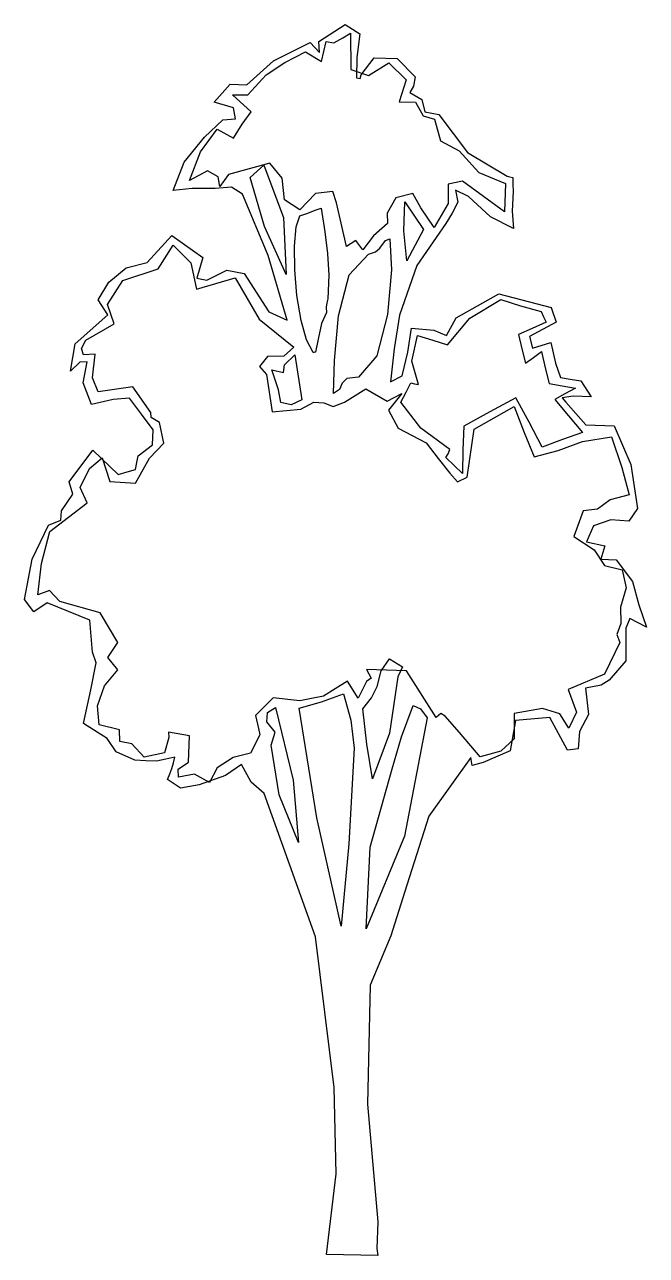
# Model space of a CAD drawing. Extents: x 5130 to 8782, y -5728 to 1499.
import ezdxf

# ---------------------------------------------------------------- set-up
doc = ezdxf.new("R2010")
doc.units = 0
doc.layers.get('0').update_dxf_attribs({"linetype": 'CONTINUOUS'})

msp = doc.modelspace()

# ---------------------------------------------------------------- linework, layer by layer
at = {"color": 0}
for points in [[(7205.4, -5727.8), (6903, -5722.5), (6960.7, -5248.1), (6947.9, -4741.7), (6839.9, -3857), (6536.6, -3015.2), (6460.6, -2949), (6403.8, -2846.2), (6310.1, -2909.4), (6154.8, -2965.3), (6046.4, -2985), (5970.1, -2934.3), (5983, -2900.6), (5995.9, -2869.9), (6005.8, -2836.1), (6012.5, -2802.3), (5959.9, -2813.7), (5904.1, -2825.1), (5842.4, -2824), (5777.6, -2819.8), (5667.3, -2771.6), (5616.2, -2693.5), (5475.8, -2604.6), (5519.4, -2407.8), (5549.9, -2247.9), (5529.4, -2185.8), (5514.2, -1997.2), (5262.8, -1897.1), (5184.7, -1948.3), (5130.4, -1876.3), (5174.7, -1639.4), (5270.8, -1440.4), (5342.3, -1410.8), (5346.3, -1355.3), (5412.9, -1257.7), (5392.5, -1186.4), (5531.6, -1000.5), (5680.4, -1142), (5733.1, -1127.5), (5782.7, -1112.9), (5789.6, -1072.9), (5796.5, -1032.9), (5880.9, -969.5), (5885.6, -880.1), (5816.2, -789.4), (5746.8, -695.6), (5651, -703.2), (5523.9, -731.8), (5473.7, -604.4), (5497.4, -481.3), (5454.2, -483.6), (5400.8, -535.2), (5428.3, -375.2), (5619.5, -205.6), (5562.4, -118.2), (5626, -14.4), (5726.2, 70.3), (5850.2, 102.1), (5995, 260.1), (6177.9, 130.3), (6141.9, 10.6), (6200.3, -2.8), (6318.6, 56.9), (6420.1, 36.6), (6564.4, -188.2), (6671.6, -236.3), (6560.9, 142.2), (6409.8, 502.9), (6345.7, 544.1), (6249.8, 536.5), (6114, 535.8), (6002.7, 525.4), (6067.3, 691), (6187.2, 837), (6293.9, 940.1), (6368.1, 945), (6356.9, 1010), (6243.2, 1042.9), (6337.7, 1149.3), (6436.4, 1144.5), (6593.2, 1286.8), (6808.1, 1394.2), (6862.6, 1334.6), (6857.6, 1399.5), (7013.6, 1498.6), (7099.1, 1444.7), (7081.3, 1306.1), (7079.2, 1185.7), (7100.7, 1182.3), (7107.3, 1203.7), (7183.1, 1304.3), (7318.8, 1298.8), (7425, 1192), (7414.8, 1136.6), (7392.5, 1100), (7462.8, 1058.6), (7480.1, 987.3), (7563.1, 970.5), (7732.1, 748.3), (7964.3, 608.5), (7979.6, 605.1), (7998.1, 601.7), (7997.4, 561.6), (7999.7, 518.3), (7994.6, 404.2), (8002.1, 302.2), (7867.5, 369.4), (7736.8, 489), (7660.3, 527.3), (7674.5, 456.1), (7642.5, 391.8), (7604.4, 330.8), (7433.4, 83.7), (7332.7, -207.8), (7301.4, -404.8), (7279.5, -598.9), (7348.1, -563), (7381.3, -424.7), (7402.3, -283.1), (7534.9, -294.6), (7608.4, -326.8), (7665.8, -222.8), (7915.2, -82.1), (8222.5, -161.6), (8251.8, -248.5), (8096, -332.2), (8113.3, -400.4), (8221.9, -368.4), (8247.6, -489.2), (8277, -573), (8335.5, -583.3), (8397, -593.7), (8457.1, -687.3), (8352.3, -682.4), (8287.2, -693.6), (8308.4, -718.7), (8426.5, -850.4), (8593.1, -856.4), (8691, -1083.4), (8729.7, -1343.4), (8679, -1416.6), (8574.2, -1408.6), (8471.7, -1443.8), (8429.9, -1538.8), (8537.5, -1562.3), (8514.6, -1639), (8604, -1643.7), (8700.6, -1771.9), (8738.3, -1908.4), (8782.3, -2038.8), (8684.5, -1987.7), (8661.8, -2046), (8661.6, -2237.4), (8563.9, -2349.9), (8517.1, -2379.9), (8424.2, -2396.8), (8443.1, -2551.5), (8388.9, -2652.4), (8380.9, -2754.1), (8319, -2762.3), (8214.4, -2569.1), (8013.4, -2587.2), (7982.5, -2765.7), (7823.9, -2833.9), (7758.8, -2851.3), (7750.3, -2804.9), (7503.6, -3149.4), (7376.1, -3554.6), (7281.4, -3852.4), (7159.1, -4140.4), (7143.7, -4840.8), (7205.8, -5530.2), (7200, -5687.6), (7205.4, -5727.8)], [(7117.1, 175.7), (7074.9, 232), (7021.8, 195.9), (6961.4, 453.1), (6941, 518.3), (6838.9, 507.7), (6747.7, 410.5), (6656.1, 470.8), (6642.9, 597.6), (6570.4, 685.3), (6328.4, 618.5), (6277.8, 548.4), (6266.5, 604.2), (6205.3, 639.2), (6099.4, 582.4), (6164.1, 751), (6262.1, 885.1), (6356.8, 831), (6407.7, 913.5), (6461.4, 986.6), (6352.1, 1087.3), (6441.5, 1085.7), (6548.6, 1204.2), (6657.9, 1276.4), (6779.3, 1339.1), (6874, 1281.9), (6900.8, 1398.7), (6946.9, 1391.7), (6999.9, 1421.7), (7043.6, 1448.7), (7046.1, 1235.7), (7150.4, 1199.9), (7269, 1275), (7372.2, 1174.4), (7329.8, 1045.5), (7425.5, 1043.9), (7470.4, 962.8), (7537.9, 943.1), (7572.8, 815.9), (7682.9, 758.5), (7797.9, 629.9), (7954.2, 565.4), (7948.3, 398.8), (7701.4, 579.1), (7617.7, 562), (7618.8, 447.8), (7536.1, 307.3), (7457.9, 422.8), (7410, 507), (7310.7, 481), (7259.8, 392.3), (7261.8, 330.6), (7180.3, 257.9), (7117.1, 175.7)], [(6667, 32.3), (6539.2, 312.3), (6454.7, 600.9), (6495.5, 637.2), (6536.2, 673.5), (6651.2, 365.9), (6667, 32.3)], [(7375.3, 112.5), (7356.8, 288.8), (7362.8, 458.5), (7474.2, 296), (7375.3, 112.5)], [(6825.7, -427.3), (6786.9, -352.6), (6754.9, -237.8), (6729.7, -92.3), (6716.9, 59.2), (6716.2, 198.1), (6724.4, 312.2), (6747.1, 376.6), (6793.7, 391.2), (6837.2, 409), (6871.3, 420.7), (6893.6, 281.4), (6909.9, 154.6), (6917, 27.9), (6911.5, -110.9), (6904.9, -135.5), (6901.3, -160.1), (6903.9, -191), (6875, -255.3), (6854.8, -347.6), (6838.1, -424.5), (6835, -424.4), (6828.8, -427.4), (6825.7, -427.3)], [(6945, -667.1), (6951.4, -472.7), (6974.5, -210.8), (7037.4, 28.9), (7150.6, 150.4), (7191, 165.1), (7216.1, 186.3), (7250.8, 232), (7275.7, 240.8), (7284.8, 58.5), (7261.7, -203.4), (7198.8, -446.2), (7091.7, -570.9), (7023.7, -579), (6995.4, -606.2), (6979.3, -643), (6945, -667.1)], [(6216.7, -2950.9), (6128.1, -2903.1), (6035.2, -2920), (6032.9, -2873.7), (6092.3, -2831.5), (6098.1, -2677.2), (5974.9, -2656.6), (5977.5, -2687.5), (5951.2, -2776.5), (5833.5, -2802.3), (5760.8, -2723.8), (5690, -2710.2), (5688.1, -2642.3), (5568.3, -2612.4), (5557.9, -2501.1), (5600, -2384.6), (5678.8, -2290.2), (5618.4, -2218.2), (5678.5, -2129.7), (5573.6, -1955), (5337, -1889.2), (5276.4, -1823.3), (5208.1, -1849.9), (5229.8, -1665.1), (5279.4, -1477.6), (5388.9, -1393.1), (5498.4, -1308.6), (5456.8, -1218.3), (5511.2, -1108.2), (5586.4, -1044.7), (5630.2, -1184.3), (5781.3, -1193.1), (5864.1, -1046.4), (5949, -958.4), (5923.3, -837.6), (5874.5, -808.9), (5871.9, -778), (5766.5, -628), (5562.2, -658.4), (5529.7, -574.5), (5544.5, -435.8), (5476.5, -440.8), (5464.8, -403.6), (5490.4, -354.6), (5655.6, -258.7), (5617.5, -143.9), (5706.4, -3.4), (5914.4, 63.9), (6003.3, 204.4), (6106.4, 100.7), (6140.8, -54.2), (6367.3, 12.8), (6508.1, -230.4), (6712, -394.5), (6652.4, -449), (6556.7, -450.4), (6509.4, -508.2), (6551.8, -555.3), (6585, -775), (6752, -759.4), (6829.9, -717.6), (6888.4, -721.7), (6943.6, -744.2), (7008.9, -717.6), (7133.7, -639.5), (7259, -712.7), (7346.2, -667.9), (7267.4, -765.3), (7324.2, -871.3), (7489.3, -957.5), (7558.8, -1048.2), (7628.2, -1135.9), (7673.6, -1186), (7729.7, -1159.2), (7771.7, -876), (8005.5, -744.3), (8064.5, -896.5), (8123.8, -1039.6), (8263.3, -1001.9), (8406.3, -948.8), (8576.5, -920.9), (8638.2, -1101), (8681.7, -1262.3), (8570.1, -1291.2), (8495, -1345.5), (8411.5, -1356.4), (8356.4, -1506.6), (8475.4, -1585.9), (8535.6, -1676.5), (8640, -1703), (8651.5, -1755.6), (8662.9, -1808.3), (8630, -1922), (8631.5, -2017.7), (8608.7, -2082.1), (8626.4, -2128.7), (8536.7, -2315.4), (8322.2, -2404.3), (8372.4, -2537.9), (8327.5, -2632.8), (8273.4, -2548.5), (8172.1, -2515.9), (8004.9, -2546.9), (8005.4, -2695.1), (7926.9, -2767.8), (7806, -2799.7), (7685, -2658.6), (7600.2, -2561.5), (7575.8, -2545.6), (7547.6, -2569.8), (7373.4, -2295.1), (7138.9, -2288), (7165.8, -2337.8), (7137.7, -2358.9), (7089.7, -2456.9), (7026.6, -2357), (6954.8, -2402), (6886.2, -2444.1), (6814.9, -2458.2), (6746.8, -2472.5), (6589.7, -2454.3), (6486, -2557.5), (6503.2, -2634.9), (6511.8, -2672.1), (6457.4, -2779.2), (6355.1, -2805.2), (6261.5, -2865.3), (6216.7, -2950.9)], [(7702.3, -1137.2), (7653.7, -1090), (7605.1, -1042.9), (7617.9, -1021.5), (7627.6, -996.9), (7456.9, -870.5), (7339.2, -717.2), (7371.1, -659.1), (7399.8, -604), (7421.3, -610.6), (7442.9, -614.1), (7405.1, -477.6), (7438.6, -326.9), (7527.7, -353.2), (7613.6, -382.4), (7746, -224.2), (7926.9, -116.3), (8043.6, -152.3), (8163.4, -185.2), (8178.3, -216.3), (8193.2, -247.5), (8112.2, -286.2), (8031.4, -321.8), (8051.5, -405.5), (8071.7, -489.2), (8118.5, -456.1), (8165.5, -419.9), (8188.5, -515.9), (8211.6, -608.9), (8288.5, -622.6), (8365.4, -636.3), (8303.1, -669.2), (8243.9, -702.1), (8325.5, -799.2), (8407.2, -896.3), (8289.2, -937.5), (8171.1, -981.7), (8093.4, -835.3), (8015.6, -692), (7862.9, -775.7), (7710.2, -859.5), (7704.7, -998.3), (7702.3, -1137.2)], [(6635.4, -720.3), (6621.2, -646), (6583.1, -528), (6650.8, -544.7), (6657.7, -498.5), (6717.4, -440.9), (6759.1, -704), (6696.9, -733.8), (6635.4, -720.3)], [(7174, -2930.6), (7140.5, -2726.3), (7116.4, -2519.1), (7166.9, -2455.1), (7202, -2387.8), (7225.2, -2295.6), (7272.7, -2225.5), (7349.1, -2273.1), (7323.4, -2331.3), (7274.4, -2660.7), (7174, -2930.6)], [(6989.1, -3794.8), (6845.9, -3159.5), (6742.9, -2515.6), (6742.9, -2515.6), (6742.9, -2515.6), (6873.2, -2477.8), (7003.7, -2430.7), (7047.3, -2585.8), (7066, -2749.7), (7034.6, -3310.9), (6989.1, -3794.8)], [(6738.4, -3302.7), (6626, -3022.9), (6578.6, -2731.9), (6601.6, -2655.2), (6553.2, -2595.7), (6557.3, -2540.2), (6604.1, -2510.1), (6707.8, -2937.9), (6738.4, -3302.7)], [(7137, -3809.7), (7160.8, -3331.7), (7289.3, -2870.9), (7345, -2683.6), (7413, -2499.6), (7455.9, -2518.8), (7495.1, -2572), (7362.6, -3267.3), (7137, -3809.7)]]:
    msp.add_lwpolyline(points, dxfattribs=at)

doc.saveas('drawing.dxf')
